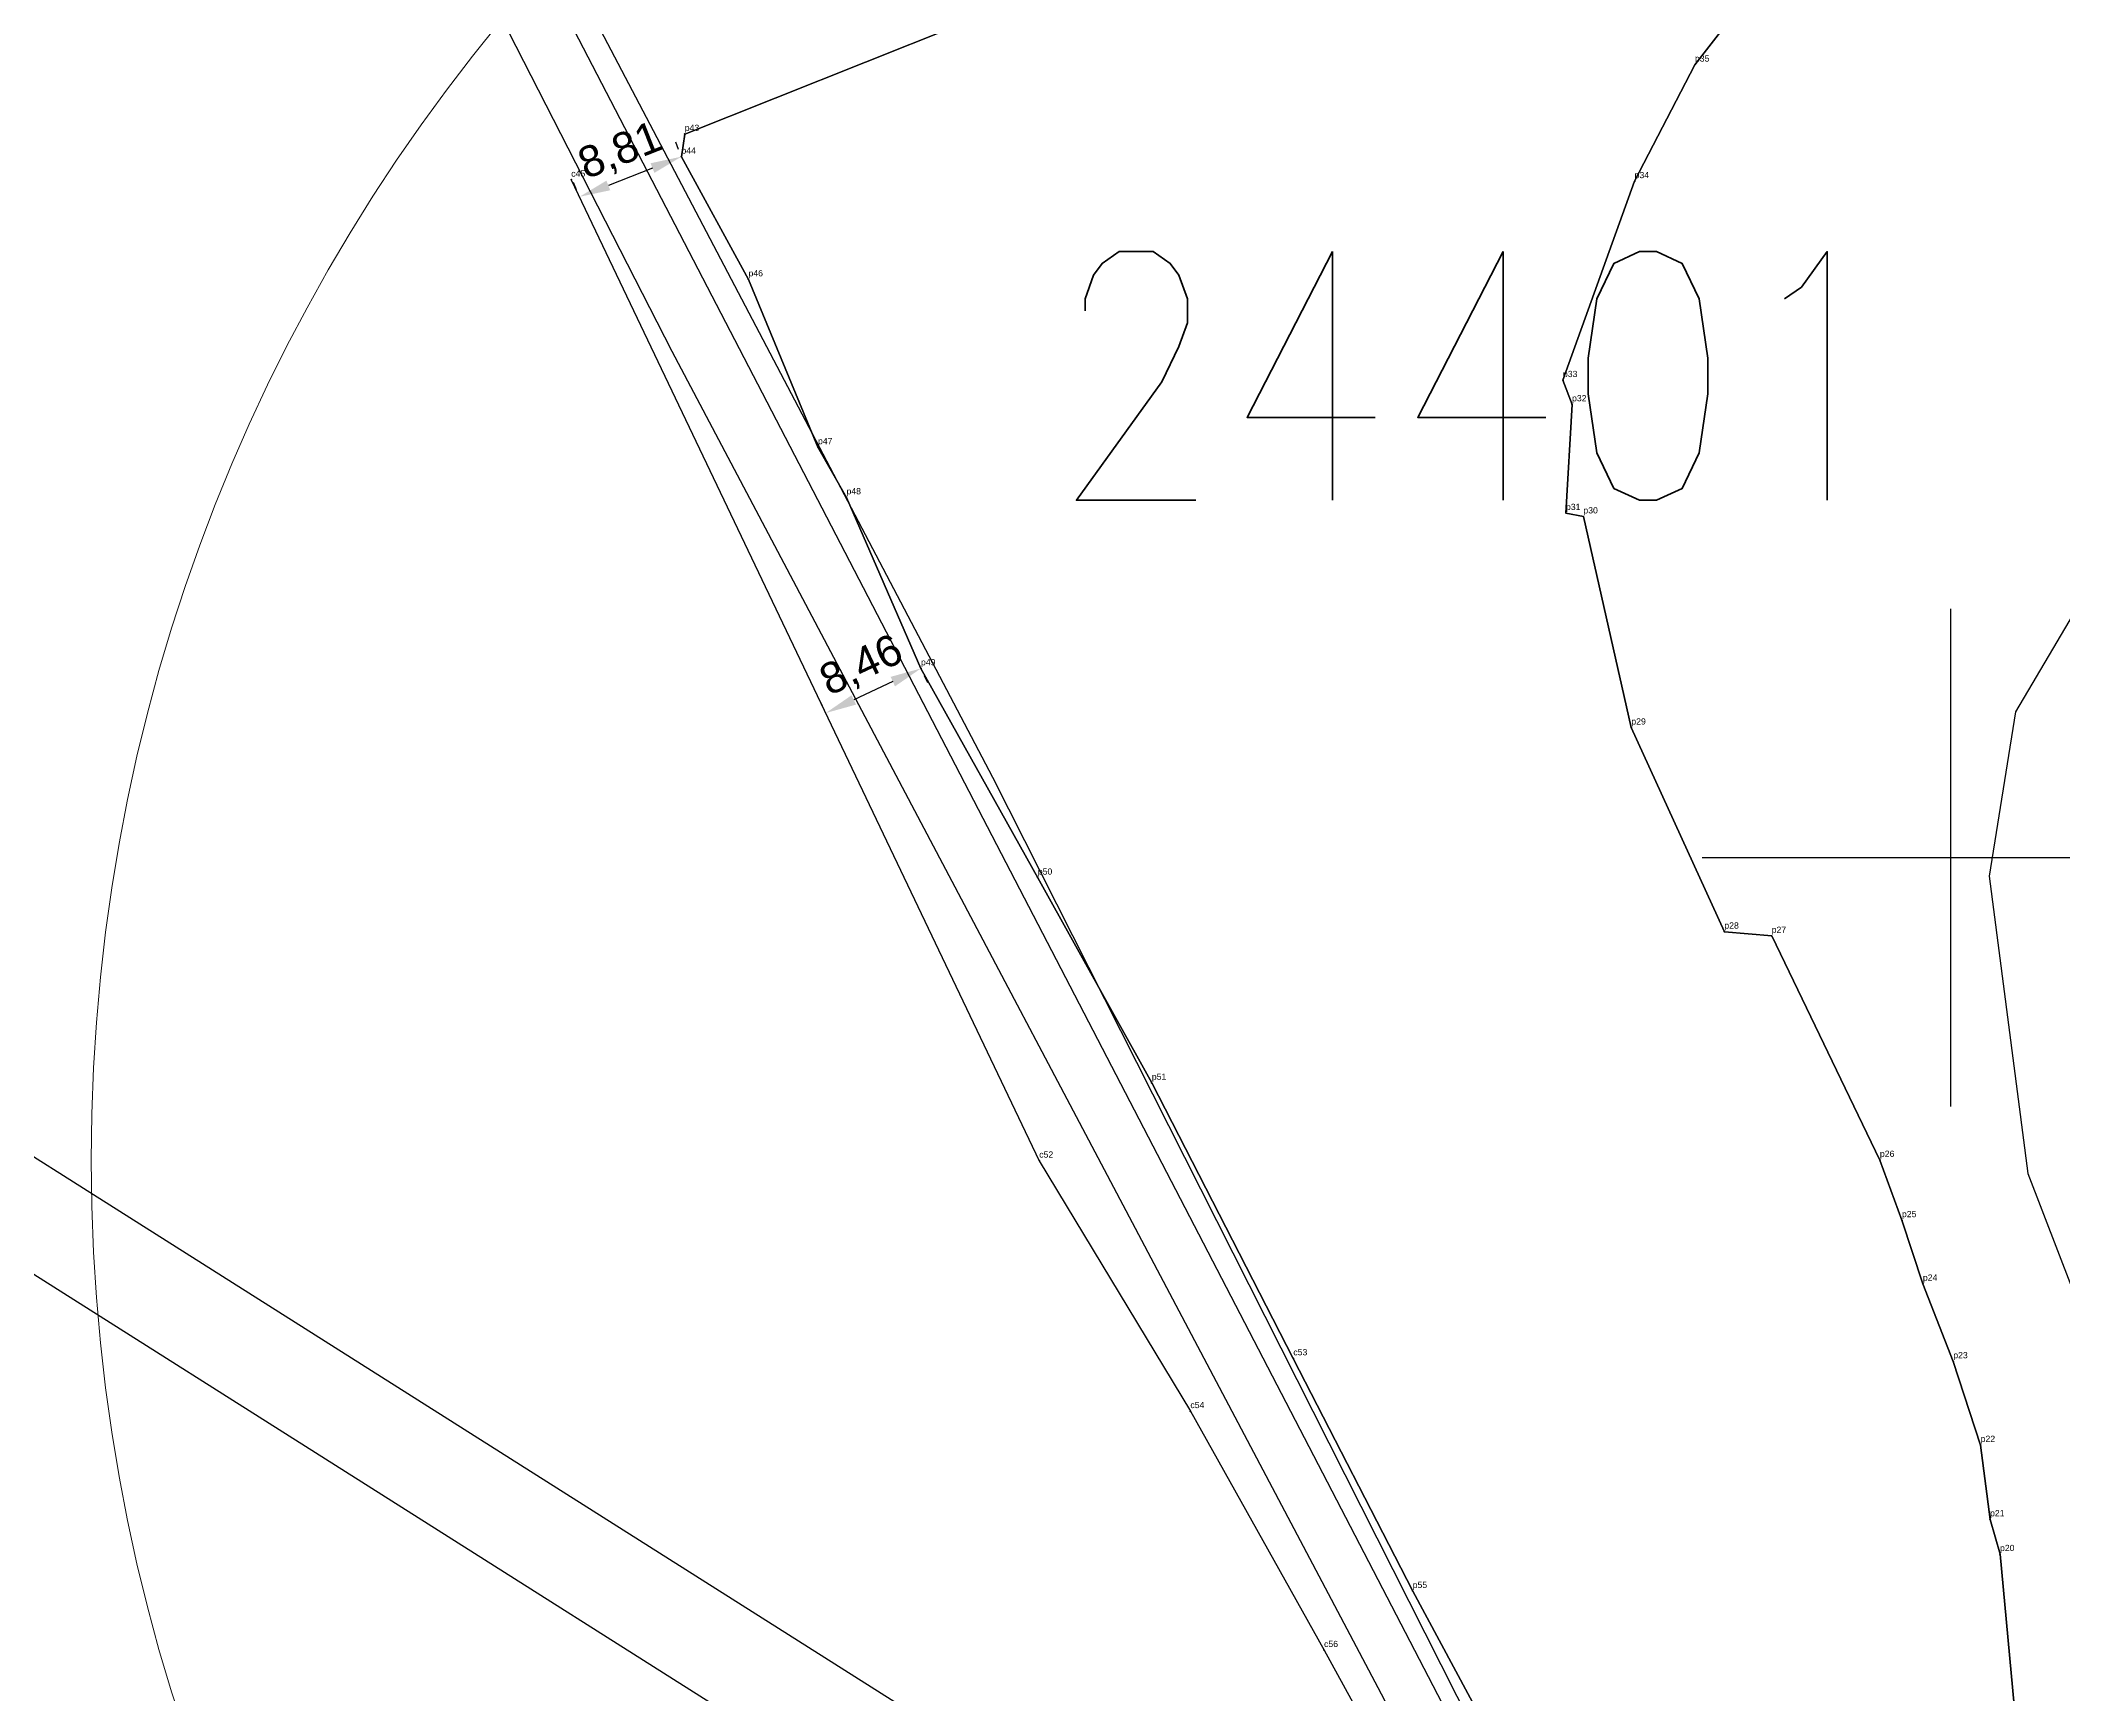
# Model space of a CAD drawing. Header units: millimetres. Extents: x 607233 to 608335, y 1320779 to 1321430.
# Drawn here: x 607861.7 to 608024.3, y 1321134.9 to 1321267.9 of the extents above; entities that cross this region are included whole.
import ezdxf
from ezdxf.enums import TextEntityAlignment as Align

# ---------------------------------------------------------------- set-up
doc = ezdxf.new("R2010")
doc.units = ezdxf.units.MM
for name, color, linetype in [('2', 1, 'Continuous'), ('41', 1, 'Continuous'), ('42', 7, 'Continuous'), ('CVL_CUADCON_LIN', 8, 'Continuous'), ('CVL_CUADCON_TIT', 1, 'Continuous')]:
    doc.layers.add(name, color=color, linetype=linetype)
doc.layers.add('Point', color=5, linetype='Continuous', lineweight=100)
doc.layers.add('Point_Name', color=1, linetype='Continuous', lineweight=100)
doc.styles.add('ROMANS', font='ROMANS', dxfattribs={"height": 0.2})
doc.styles.get("Standard").update_dxf_attribs({"font": 'arial.ttf'})
doc.dimstyles.new('ISO-25', dxfattribs={"dimtxt": 2.5, "dimasz": 2.5, "dimexe": 1.25, "dimexo": 0.625, "dimtad": 1, "dimtxsty": 'Standard', "dimcen": 2.5, "dimadec": 0, "dimazin": 0, "dimtfac": 1, "dimtmove": 0, "dimatfit": 3, "dimfxl": 1, "dimarcsym": 0})

# ---------------------------------------------------------------- blocks, each defined once
blk = doc.blocks.new('COORD')
at = {"layer": '42', "color": 2, "linetype": 'Continuous'}
for p, q in [((0, -2), (0, 2)), ((-2, 0), (2, 0))]:
    blk.add_line(p, q, dxfattribs=at)
blk = doc.blocks.new('COORD$')
at = {"layer": '42', "color": 2, "linetype": 'Continuous'}
blk.add_blockref('COORD', (0, 0), dxfattribs=at)
blk = doc.blocks.new('*D4')
at = {"color": 0, "lineweight": -2, "transparency": 16777216}
for p, q in [((607912.99, 1321259.15), (607912.76, 1321259.74)), ((607910.89, 1321257.66), (607907.35, 1321256.27)), ((607904.8, 1321255.92), (607904.56, 1321256.51))]:
    blk.add_line(p, q, dxfattribs=at)
at = {"color": 0, "transparency": 16777216}
for points in [[(607910.74, 1321258.05), (607911.05, 1321257.28), (607913.22, 1321258.58)], [(607907.19, 1321256.65), (607907.5, 1321255.88), (607905.02, 1321255.35)]]:
    blk.add_solid(points, dxfattribs=at)
at = {"layer": 'Defpoints', "color": 0, "transparency": 16777216}
for p in [(607913.22, 1321258.57, 161.56), (607905.02, 1321255.35), (607905.02, 1321255.34, 161.55)]:
    blk.add_point(p, dxfattribs=at)
at = {"color": 0, "transparency": 16777216, "insert": (607908.34, 1321258.94), "char_height": 2.5, "attachment_point": 5, "rotation": 21.5166}
blk.add_mtext('8,81', dxfattribs=at)
blk = doc.blocks.new('*D5')
at = {"color": 0, "lineweight": -2, "transparency": 16777216}
for p, q in [((607932.74, 1321216.87), (607933.01, 1321216.3)), ((607930.22, 1321216.37), (607927.08, 1321214.9)), ((607924.55, 1321214.4), (607924.29, 1321214.97))]:
    blk.add_line(p, q, dxfattribs=at)
at = {"color": 0, "transparency": 16777216}
for points in [[(607930.04, 1321216.75), (607930.39, 1321215.99), (607932.48, 1321217.43)], [(607926.9, 1321215.27), (607927.26, 1321214.52), (607924.82, 1321213.84)]]:
    blk.add_solid(points, dxfattribs=at)
at = {"layer": 'Defpoints', "color": 0, "transparency": 16777216}
for p in [(607932.48, 1321217.43, 161.09), (607924.82, 1321213.84, 161.55), (607924.82, 1321213.84)]:
    blk.add_point(p, dxfattribs=at)
at = {"color": 0, "transparency": 16777216, "insert": (607927.74, 1321217.56), "char_height": 2.5, "attachment_point": 5, "rotation": 25.1423}
blk.add_mtext('8,46', dxfattribs=at)

msp = doc.modelspace()

# ---------------------------------------------------------------- linework, layer by layer
at = {"color": 3, "elevation": 161.55}
msp.add_lwpolyline([(607904.365, 1321256.722), (607941.983, 1321177.839), (607954.134, 1321157.697), (607964.877, 1321138.486), (607974.375, 1321121.177), (607989.066, 1321094.145), (607995.85, 1321080.701), (607999.653, 1321075.482), (608015.774, 1321052.046)], dxfattribs=at)
at = {"layer": '2', "color": 1, "linetype": 'Continuous'}
msp.add_line((607706.007, 1321266.995), (607995.821, 1321083.441), dxfattribs=at)
for points in [[(607995.821, 1321083.441), (607986.626, 1321098.419), (607969.74, 1321134.481), (607912.475, 1321242.903), (607869.518, 1321326.953)], [(608075.209, 1321326.058), (608062.696, 1321285.496), (608020.464, 1321213.928), (608018.329, 1321200.728), (608021.447, 1321176.807), (608039.134, 1321130.899), (608048.741, 1321091.67), (608053.802, 1321056.039), (608059.336, 1321008.091)], [(608059.336, 1321008.091), (608048.367, 1321021.284), (608036.864, 1321042.613), (608025.387, 1321055.804), (608011.854, 1321076.11), (608001.387, 1321091.339), (607993.481, 1321100.471), (607975.584, 1321134.751), (607938.25, 1321208.645), (607899.901, 1321281.773)]]:
    msp.add_lwpolyline(points, dxfattribs=at)
at = {"layer": 'CVL_CUADCON_LIN', "color": 5, "ltscale": 0.5, "flags": 128}
msp.add_lwpolyline([(607995.821, 1321092.897), (607869.518, 1321336.409), (607676.693, 1321297.804), (607647.817, 1321375.584), (607319.312, 1321321.25), (607329.81, 1321232.954), (607706.007, 1321276.451)], close=True, dxfattribs=at)
at = {"layer": 'CVL_CUADCON_TIT', "color": 2, "lineweight": 30, "ltscale": 0.5, "flags": 128}
for points, elevation in [([(607935.268, 1321269.063), (607913.49, 1321260.401), (607913.223, 1321258.571), (607913.223, 1321258.571), (607918.612, 1321248.706), (607924.199, 1321235.212), (607926.49, 1321231.176), (607932.479, 1321217.431), (607941.867, 1321200.595), (607951.034, 1321184.099), (607962.408, 1321161.944), (607972.002, 1321143.231), (607982.207, 1321124.276), (607994.805, 1321099.408), (608000.312, 1321088.473), (608001.578, 1321085.767)], 169.438), ([(607913.223, 1321258.571), (607913.49, 1321260.401), (607935.268, 1321269.063)], 161.558), ([(608021.732, 1321119.03), (608019.213, 1321146.203), (608018.412, 1321149.003), (608017.657, 1321154.981), (608015.455, 1321161.706), (608013.014, 1321167.943), (608011.329, 1321173.053), (608009.559, 1321177.9), (608000.861, 1321195.915), (607997.054, 1321196.259), (607989.578, 1321212.667), (607985.722, 1321229.642), (607984.325, 1321229.919), (607984.814, 1321238.658), (607984.078, 1321240.606), (607989.839, 1321256.603), (607994.69, 1321265.975), (607996.933, 1321268.858)], 169.438), ([(607996.933, 1321268.858), (607994.69, 1321265.975), (607989.839, 1321256.603), (607984.078, 1321240.606), (607984.814, 1321238.658), (607984.325, 1321229.919), (607985.722, 1321229.642), (607989.578, 1321212.667), (607997.054, 1321196.259), (608000.861, 1321195.915), (608009.559, 1321177.9), (608011.329, 1321173.053), (608013.014, 1321167.943), (608015.455, 1321161.706), (608017.657, 1321154.981), (608018.412, 1321149.003), (608019.213, 1321146.203), (608021.732, 1321119.03)], 161.558), ([(607982.207, 1321124.276), (607972.002, 1321143.231), (607962.408, 1321161.944), (607951.034, 1321184.099), (607941.867, 1321200.595), (607932.479, 1321217.431), (607926.49, 1321231.176), (607924.199, 1321235.212), (607918.612, 1321248.706), (607913.223, 1321258.571)], 161.558)]:
    msp.add_lwpolyline(points, dxfattribs=dict(at, elevation=elevation))
at = {"layer": 'CVL_CUADCON_TIT', "color": 4, "lineweight": 0, "ltscale": 0.5}
msp.add_circle((608009.559, 1321177.9, 166.716), 143.786, dxfattribs=at)
at = {"layer": 'Point'}
for p in [(607994.69, 1321265.975, 161.957), (607913.49, 1321260.401, 162.173), (607913.223, 1321258.571, 161.558), (607904.365, 1321256.722, 161.55), (607989.839, 1321256.603, 160.654), (607918.612, 1321248.706, 165.2), (607984.078, 1321240.606, 166.076), (607984.814, 1321238.658, 169.217), (607924.199, 1321235.212, 161.16), (607926.49, 1321231.176, 160.269), (607984.325, 1321229.919, 170.007), (607985.722, 1321229.642, 171.907), (607932.479, 1321217.431, 161.091), (607989.578, 1321212.667, 167.531), (607941.867, 1321200.595, 163.726), (607997.054, 1321196.259, 173.701), (608000.861, 1321195.915, 160.871), (607951.034, 1321184.099, 166.526), (607941.983, 1321177.839, 166.289), (608009.559, 1321177.9, 166.716), (608011.329, 1321173.053, 167.935), (608013.014, 1321167.943, 167.605), (607962.408, 1321161.944, 167.22), (608015.455, 1321161.706, 168.64), (607954.134, 1321157.697, 167.803), (608017.657, 1321154.981, 169.047), (608018.412, 1321149.003, 168.896), (608019.213, 1321146.203, 169.076), (607972.002, 1321143.231, 168.434), (607964.877, 1321138.486, 167.911)]:
    msp.add_point(p, dxfattribs=at)

# ---------------------------------------------------------------- block references
at = {"layer": '42', "color": 2, "linetype": 'Continuous', "xscale": 10, "yscale": 10}
msp.add_blockref('COORD$', (608015.272, 1321202.212), dxfattribs=at)

# ---------------------------------------------------------------- texts
at = {"layer": '41', "color": 7, "linetype": 'Continuous', "style": 'ROMANS', "width": 0.8}
msp.add_text('24401', height=20, dxfattribs=at).set_placement((607977.207, 1321240.946), align=Align.MIDDLE)
at = {"layer": 'Point_Name'}
for s, p in [('p35', (607994.69, 1321266.225)), ('p43', (607913.49, 1321260.651)), ('p44', (607913.223, 1321258.821)), ('c45', (607904.365, 1321256.972)), ('p34', (607989.839, 1321256.853)), ('p46', (607918.612, 1321248.956)), ('p33', (607984.078, 1321240.856)), ('p32', (607984.814, 1321238.908)), ('p47', (607924.199, 1321235.462)), ('p48', (607926.49, 1321231.426)), ('p31', (607984.325, 1321230.169)), ('p30', (607985.722, 1321229.892)), ('p49', (607932.479, 1321217.681)), ('p29', (607989.578, 1321212.917)), ('p50', (607941.867, 1321200.845)), ('p28', (607997.054, 1321196.509)), ('p27', (608000.861, 1321196.165)), ('p51', (607951.034, 1321184.349)), ('c52', (607941.983, 1321178.089)), ('p26', (608009.559, 1321178.15)), ('p25', (608011.329, 1321173.303)), ('p24', (608013.014, 1321168.193)), ('c53', (607962.408, 1321162.194)), ('p23', (608015.455, 1321161.956)), ('c54', (607954.134, 1321157.947)), ('p22', (608017.657, 1321155.231)), ('p21', (608018.412, 1321149.253)), ('p20', (608019.213, 1321146.453)), ('p55', (607972.002, 1321143.481)), ('c56', (607964.877, 1321138.736))]:
    msp.add_text(s, height=0.5, dxfattribs=at).set_placement(p)

# ---------------------------------------------------------------- dimensions: what is measured, and where the dimension line sits
for p1, p2, distance, picture, middle in [((607913.223, 1321258.571, 161.558), (607905.025, 1321255.339, 161.55), -0.01, '*D4', (607908.34, 1321258.944)), ((607932.479, 1321217.431, 161.091), (607924.817, 1321213.836, 161.55), 0, '*D5', (607927.744, 1321217.559))]:
    dim = msp.add_aligned_dim(p1=p1, p2=p2, distance=distance, dimstyle='ISO-25')
    dim.commit()
    dim.dimension.update_dxf_attribs({"geometry": picture, "text_midpoint": middle})

doc.saveas('drawing.dxf')
